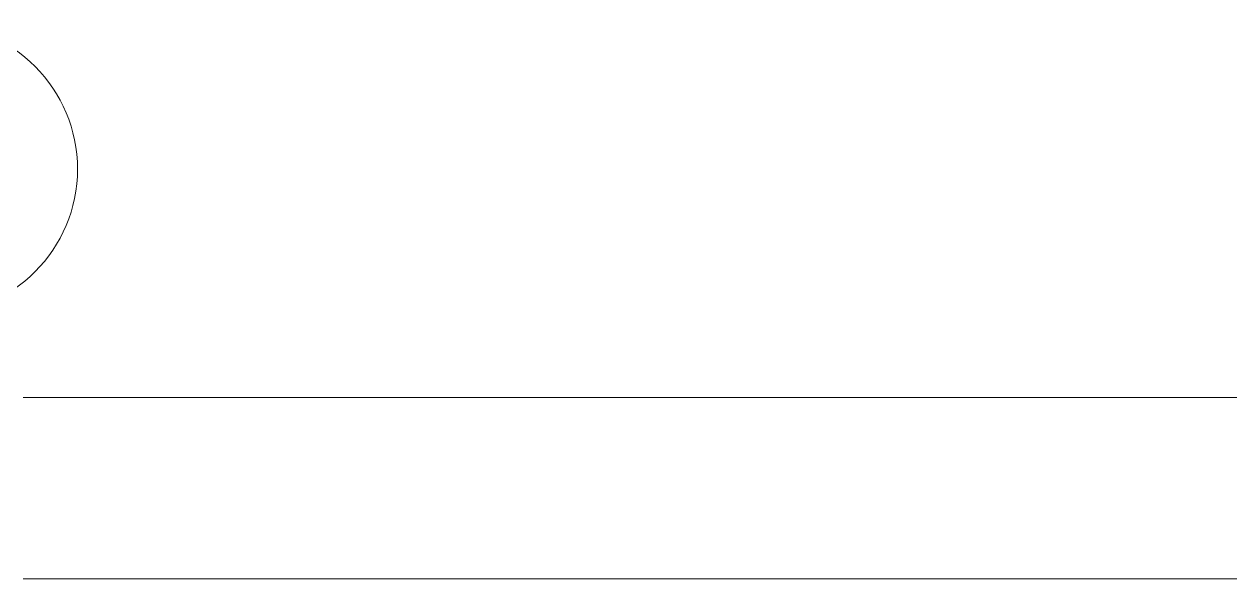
# Model space of a CAD drawing. Header units: millimetres. Extents: x -2361666 to -2009843, y -375 to 29863.
# Drawn here: x -2094091 to -2087434, y 23500 to 26561 of the extents above; entities that cross this region are included whole.
import ezdxf

# ---------------------------------------------------------------- set-up
doc = ezdxf.new("R2010")
doc.units = ezdxf.units.MM
doc.layers.add('A-DETL-GENF', color=92, linetype='Continuous', lineweight=5)
doc.layers.add('S-GRID-IDEN', color=1, linetype='Continuous', lineweight=5)

# ---------------------------------------------------------------- blocks, each defined once
blk = doc.blocks.new('Dimension - Grids _2D_ - 1-200-1015424-SOUTH EAST - PART C')
at = {"layer": 'A-DETL-GENF'}
for p, q in [((-1645068.2, 24500), (-1665068.2, 24500)), ((-1665068.2, 24500), (-1645068.2, 24500)), ((-1665068.2, 23500), (-1645068.2, 23500)), ((-1665068.2, 23500), (-1645068.2, 23500))]:
    blk.add_line(p, q, dxfattribs=at)
blk = doc.blocks.new('Grid - A1-203820-SOUTH EAST - PART C')
at = {"layer": 'S-GRID-IDEN'}
blk.add_circle((-1644568.2, 25760.7), 800, dxfattribs=at)
for start, end in [(0, 180), (180, 360)]:
    blk.add_arc((-1644568.2, 25760.7), 800, start, end, dxfattribs=at)

msp = doc.modelspace()

# ---------------------------------------------------------------- block references
at = {"layer": 'A-DETL-GENF'}
msp.add_blockref('Dimension - Grids _2D_ - 1-200-1015424-SOUTH EAST - PART C', (-429028.2, 0), dxfattribs=at)
at = {"layer": 'S-GRID-IDEN'}
msp.add_blockref('Grid - A1-203820-SOUTH EAST - PART C', (-450028.2, 0), dxfattribs=at)

doc.saveas('drawing.dxf')
